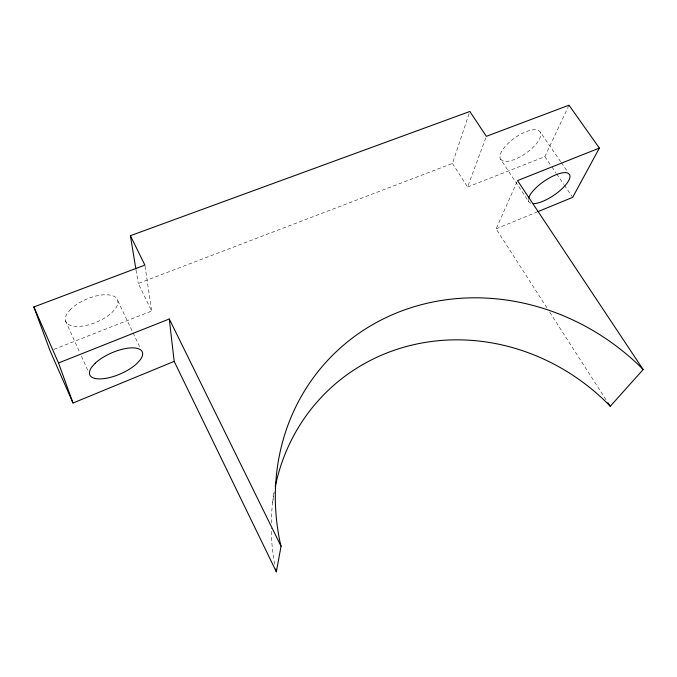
<?xml version="1.0" encoding="UTF-8"?>
<svg xmlns="http://www.w3.org/2000/svg" width="677" height="677" viewBox="0 0 677 677"><rect width="100%" height="100%" fill="white"/><g stroke="black" fill="none" stroke-linecap="round" stroke-linejoin="round"><path stroke-width="0.51" stroke-dasharray="3.38 2.54" d="M272.67 502.385L274.21 490.884M54.016 349.349L151.648 311.022L138.26 283.485L452.456 163.428L469.178 113.474M452.456 163.428L467.595 186.996L486.001 137.321M546.914 307.815L496.139 228.851L517.533 180.607M467.595 186.996L544.883 156.658L568.985 105.189M496.139 228.851L536.827 212.104M560.708 161.718L540.407 132.218L538.613 130.441A24.084 9.478 -35 0 0 513.141 139.09A24.084 9.478 -35 0 0 500.557 159.205L528.864 201.856L530.717 203.252M500.557 159.205L502.537 160.804A24.084 9.478 -35 0 0 527.595 152.003A24.084 9.478 -35 0 0 540.407 132.218M561.301 162.582L567.868 172.127M544.883 156.658L551.391 166.178M551.983 167.05L556.122 173.109M556.706 173.972L563.806 184.364M564.398 185.227L572.082 196.482M549.766 312.249L606.245 400.082M117.84 300.808L140.342 348.19M65.542 320.949L79.725 352.429M81.443 356.246L87.892 370.556M136.035 269.979L138.26 283.485M145.039 266.146L151.648 311.022M274.684 564.161A208.702 193.588 47.1 0 1 271.206 527.975M271.232 522.999A208.702 193.588 47.1 0 1 274.236 491.967M528.864 201.856A24.516 8.547 -34.3 0 1 528.373 199.52M70.679 309.237L67.192 313.451A28.07 12.541 -22.7 0 0 78.295 326.416A28.07 12.541 -22.7 0 0 112.204 312.283L115.699 308.23A28.07 12.541 -22.7 0 0 105.053 294.757A28.07 12.541 -22.7 0 0 70.679 309.237"/><path stroke-width="1.02" d="M537.792 211.698L572.674 197.345L599.373 148.085L568.985 105.189L486.365 136.339L469.846 111.477L130.407 235.706L144.886 265.096L33.85 306.969L58.527 362.982L169.292 318.977L174.175 361.374L276.351 571.811L281.048 546.254L279.855 541.228A228.174 208.812 43.7 0 1 384.688 318.249A228.174 208.812 43.7 0 1 639.875 366.215L643.15 369.557L610.239 406.293L607.261 403.179A208.702 193.588 47.1 0 0 409.67 345.651A208.702 193.588 47.1 0 0 275.217 486.831M33.85 306.969L50.115 350.889L73.014 403.018L174.175 361.374M599.373 148.085L517.533 180.607L643.15 369.557M607.954 402.747L610.239 406.293M169.292 318.977L281.048 546.254M58.527 362.982L73.014 403.018M275.708 569.035L276.351 571.811M130.407 235.706L135.865 268.947M533.798 203.633A24.516 8.547 -34.3 0 0 558.398 191.921A24.516 8.547 -34.3 0 0 569.662 174.725L567.995 173.151A24.516 8.547 -34.3 0 0 546.364 179.743A24.516 8.547 -34.3 0 0 528.661 198.048M95.22 363.202L91.573 367.315A28.646 11.382 -23.7 0 0 102.109 378.807A28.646 11.382 -23.7 0 0 136.492 363.896L140.147 359.952A28.646 11.382 -23.7 0 0 130.102 347.953A28.646 11.382 -23.7 0 0 95.22 363.202"/></g></svg>
